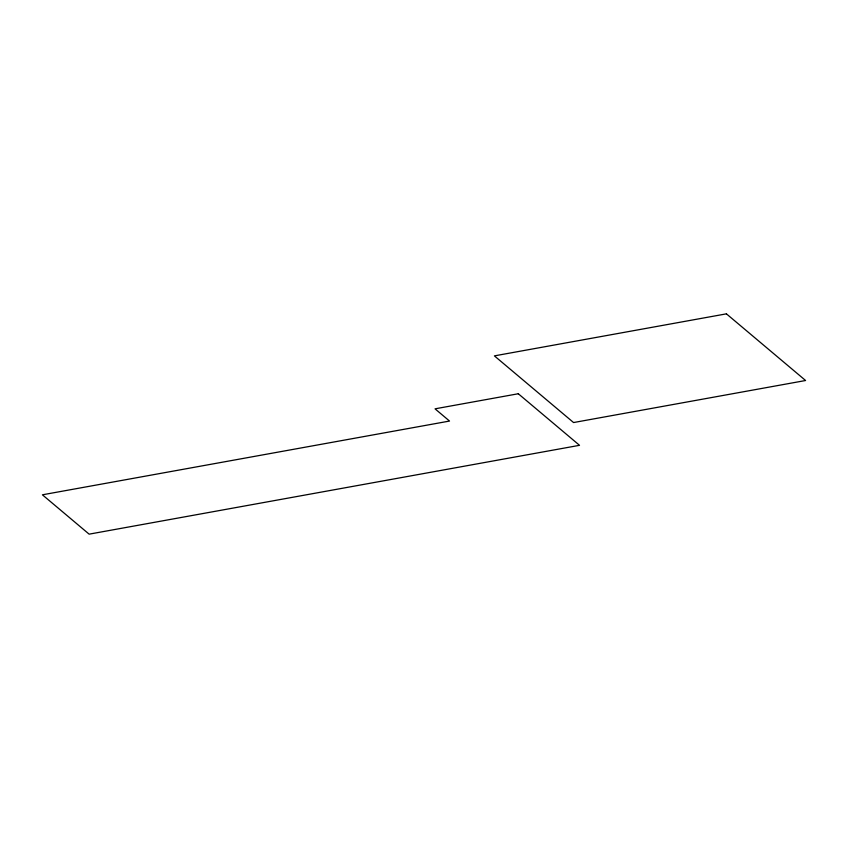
<?xml version="1.0" encoding="UTF-8"?>
<svg xmlns="http://www.w3.org/2000/svg" width="848" height="848" viewBox="0 0 848 848"><rect width="100%" height="100%" fill="white"/><g stroke="black" fill="none" stroke-linecap="round" stroke-linejoin="round"><path stroke-width="1.27" d="M726.429 313.845L494.395 355.874L573.566 422.548L805.6 380.508L726.429 313.845M518.298 393.748L435.035 408.831L449.535 421.053L42.4 494.808L89.135 534.155L579.534 445.317L518.298 393.748"/></g></svg>
